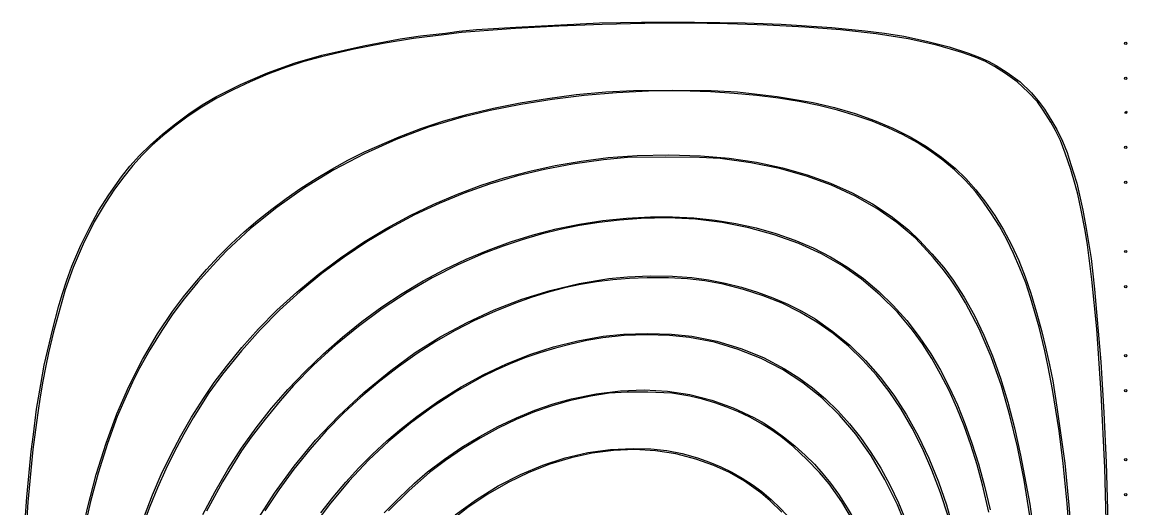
# Model space of a CAD drawing. Extents: x 5 to 548, y -19 to 520.
# Drawn here: x 7.1 to 276.8, y 400.8 to 519.5 of the extents above; entities that cross this region are included whole.
import ezdxf

# ---------------------------------------------------------------- set-up
doc = ezdxf.new("R2010")
doc.units = 0

msp = doc.modelspace()

# ---------------------------------------------------------------- linework, layer by layer
at = {"layer": 'Image'}
for p, q in [((118.024429, 517.662206), (127.637797, 518.282102)), ((138.117642, 518.518417), (127.516854, 517.917621)), ((127.637797, 518.282102), (148.078829, 519.328274)), ((148.67366, 518.937057), (138.117642, 518.518417)), ((148.078829, 519.328274), (158.322639, 519.502018)), ((159.109856, 519.173804), (148.67366, 518.937057)), ((158.322639, 519.502018), (171.207181, 519.498669)), ((169.35118, 519.228924), (159.109856, 519.173804)), ((179.322583, 519.102679), (169.35118, 519.228924)), ((171.207181, 519.498669), (183.602034, 519.33848)), ((188.949014, 518.795334), (179.322583, 519.102679)), ((183.602034, 519.33848), (192.376775, 519.041701)), ((198.155422, 518.307154), (188.949014, 518.795334)), ((192.376775, 519.041701), (204.772661, 518.203534)), ((206.866759, 517.638402), (198.155422, 518.307154)), ((204.772661, 518.203534), (212.938751, 517.354317)), ((90.433077, 513.736726), (99.364889, 515.416908)), ((102.646258, 515.471394), (95.212122, 514.2688)), ((99.364889, 515.416908), (104.332882, 516.124381)), ((110.039056, 516.405722), (102.646258, 515.471394)), ((104.332882, 516.124381), (110.404874, 516.845741)), ((114.317051, 516.949192), (110.039056, 516.405722)), ((110.404874, 516.845741), (113.780128, 517.27496)), ((113.780128, 517.27496), (118.024429, 517.662206)), ((127.516854, 517.917621), (114.317051, 516.949192)), ((215.592515, 516.675566), (206.866759, 517.638402)), ((212.938751, 517.354317), (217.630746, 516.804555)), ((223.43226, 515.435476), (215.592515, 516.675566)), ((217.630746, 516.804555), (222.375871, 516.072631)), ((222.375871, 516.072631), (227.889524, 514.895378)), ((230.398209, 513.915855), (223.43226, 515.435476)), ((87.712474, 512.793603), (80.123138, 511.04147)), ((80.247378, 511.456503), (90.433077, 513.736726)), ((95.212122, 514.2688), (87.712474, 512.793603)), ((227.889524, 514.895378), (233.414281, 513.452576)), ((236.502579, 512.114426), (230.398209, 513.915855)), ((233.414281, 513.452576), (238.192719, 511.924007)), ((276.280664, 514.337655), (276.361749, 514.53258)), ((276.361749, 514.14273), (276.280664, 514.337655)), ((276.280664, 514.337655), (276.280664, 514.337655)), ((276.361749, 514.53258), (276.556677, 514.613654)), ((276.556677, 514.061655), (276.361749, 514.14273)), ((276.556677, 514.613654), (276.751592, 514.53258)), ((276.751592, 514.14273), (276.556677, 514.061655)), ((276.751592, 514.53258), (276.832664, 514.337655)), ((276.832664, 514.337655), (276.751592, 514.14273)), ((73.693145, 509.550008), (80.247378, 511.456503)), ((80.123138, 511.04147), (75.833857, 509.861332)), ((239.794057, 510.937146), (236.502579, 512.114426)), ((238.192719, 511.924007), (240.94783, 510.889169)), ((242.272091, 509.882009), (239.794057, 510.937146)), ((240.94783, 510.889169), (242.95531, 509.996893)), ((242.95531, 509.996893), (244.923943, 508.89098)), ((66.948673, 507.11845), (73.693145, 509.550008)), ((71.459727, 508.433661), (67.075424, 506.791778)), ((75.833857, 509.861332), (71.459727, 508.433661)), ((244.531573, 508.663514), (242.272091, 509.882009)), ((247.167393, 506.99616), (244.531573, 508.663514)), ((244.923943, 508.89098), (247.562513, 507.215231)), ((247.562513, 507.215231), (250.758335, 504.919989)), ((62.755624, 504.969005), (58.575, 502.998666)), ((60.385944, 504.308351), (66.948673, 507.11845)), ((67.075424, 506.791778), (62.755624, 504.969005)), ((249.998651, 504.89447), (247.167393, 506.99616)), ((252.739904, 502.451369), (249.998651, 504.89447)), ((250.758335, 504.919989), (253.509476, 502.252255)), ((276.280664, 505.781665), (276.361749, 505.97659)), ((276.361749, 505.58674), (276.280664, 505.781665)), ((276.280664, 505.781665), (276.280664, 505.781665)), ((276.361749, 505.97659), (276.556677, 506.057665)), ((276.556677, 505.505665), (276.361749, 505.58674)), ((276.556677, 506.057665), (276.751592, 505.97659)), ((276.751592, 505.58674), (276.556677, 505.505665)), ((276.751592, 505.97659), (276.832664, 505.781665)), ((276.832664, 505.781665), (276.751592, 505.58674)), ((54.376942, 501.266233), (60.385944, 504.308351)), ((58.575, 502.998666), (54.608231, 500.914081)), ((135.385357, 500.898425), (142.373421, 501.80644)), ((142.373421, 501.80644), (149.596826, 502.521978)), ((152.171036, 502.247697), (144.31084, 501.581782)), ((149.596826, 502.521978), (156.336591, 502.796522)), ((159.987754, 502.627965), (152.171036, 502.247697)), ((156.336591, 502.796522), (165.901291, 502.88741)), ((167.670003, 502.713249), (159.987754, 502.627965)), ((165.901291, 502.88741), (175.352249, 502.794894)), ((175.126797, 502.494213), (167.670003, 502.713249)), ((180.915801, 502.11925), (175.126797, 502.494213)), ((175.352249, 502.794894), (181.750789, 502.519227)), ((186.452643, 501.598899), (180.915801, 502.11925)), ((181.750789, 502.519227), (191.432634, 501.325876)), ((255.006172, 500.040064), (252.739904, 502.451369)), ((253.509476, 502.252255), (255.52102, 499.930504)), ((47.727196, 497.093922), (51.045972, 499.295297)), ((54.608231, 500.914081), (50.929989, 498.748574)), ((51.045972, 499.295297), (54.376942, 501.266233)), ((128.823966, 499.430353), (121.379266, 497.963511)), ((122.164518, 498.515658), (128.64495, 499.800606)), ((128.64495, 499.800606), (135.385357, 500.898425)), ((136.498154, 500.639555), (128.823966, 499.430353)), ((144.31084, 501.581782), (136.498154, 500.639555)), ((191.741535, 500.931577), (186.452643, 501.598899)), ((191.432634, 501.325876), (200.242767, 499.877172)), ((196.78669, 500.1157), (191.741535, 500.931577)), ((201.592322, 499.149685), (196.78669, 500.1157)), ((200.242767, 499.877172), (205.457782, 498.663566)), ((206.162642, 498.031947), (201.592322, 499.149685)), ((256.412476, 498.033762), (255.006172, 500.040064)), ((255.52102, 499.930504), (256.706581, 498.272688)), ((47.614952, 496.535465), (44.352717, 494.122753)), ((44.478186, 494.710737), (47.727196, 497.093922)), ((50.929989, 498.748574), (47.614952, 496.535465)), ((110.032849, 495.395069), (115.956379, 497.046255)), ((121.379266, 497.963511), (114.255041, 496.248366)), ((115.956379, 497.046255), (122.164518, 498.515658)), ((205.457782, 498.663566), (210.441447, 497.213724)), ((210.501864, 496.760904), (206.162642, 498.031947)), ((210.441447, 497.213724), (215.184385, 495.531989)), ((214.614199, 495.33497), (210.501864, 496.760904)), ((258.236202, 495.074777), (256.412476, 498.033762)), ((256.706581, 498.272688), (258.533281, 495.35284)), ((276.384057, 497.30675), (276.418671, 497.501675)), ((276.540379, 497.225675), (276.384057, 497.30675)), ((276.418671, 497.501675), (276.710956, 497.777675)), ((276.418671, 497.501675), (276.418671, 497.501675)), ((276.746807, 497.30675), (276.540379, 497.225675)), ((276.710956, 497.777675), (276.832664, 497.501675)), ((276.832664, 497.501675), (276.746807, 497.30675)), ((41.356516, 492.194373), (44.478186, 494.710737)), ((44.352717, 494.122753), (41.442583, 491.79242)), ((106.26128, 493.837071), (98.376074, 490.878925)), ((104.406247, 493.564776), (110.032849, 495.395069)), ((114.255041, 496.248366), (106.26128, 493.837071)), ((218.503861, 493.752563), (214.614199, 495.33497)), ((215.184385, 495.531989), (219.677216, 493.622705)), ((222.175063, 492.0121), (218.503861, 493.752563)), ((259.424469, 493.061109), (258.236202, 495.074777)), ((258.533281, 495.35284), (259.688169, 493.336336)), ((38.419758, 489.593457), (41.356516, 492.194373)), ((41.442583, 491.79242), (38.811917, 489.468454)), ((90.676827, 487.828647), (99.088889, 491.558048)), ((99.088889, 491.558048), (104.406247, 493.564776)), ((219.677216, 493.622705), (223.910564, 491.490215)), ((225.632017, 490.111995), (222.175063, 492.0121)), ((223.910564, 491.490215), (227.875051, 489.138864)), ((260.586929, 490.658783), (259.424469, 493.061109)), ((259.688169, 493.336336), (261.084968, 490.445599)), ((35.725484, 486.956619), (38.419758, 489.593457)), ((38.811917, 489.468454), (36.38809, 487.074842)), ((98.376074, 490.878925), (90.664466, 487.41088)), ((228.878935, 488.050665), (225.632017, 490.111995)), ((227.875051, 489.138864), (231.561298, 486.572994)), ((261.796341, 487.495233), (260.586929, 490.658783)), ((261.084968, 490.445599), (262.261775, 487.693404)), ((276.280664, 488.945685), (276.361749, 489.14061)), ((276.361749, 488.75076), (276.280664, 488.945685)), ((276.280664, 488.945685), (276.280664, 488.945685)), ((276.361749, 489.14061), (276.556677, 489.221685)), ((276.556677, 488.669685), (276.361749, 488.75076)), ((276.556677, 489.221685), (276.751592, 489.14061)), ((276.751592, 488.75076), (276.556677, 488.669685)), ((276.751592, 489.14061), (276.832664, 488.945685)), ((276.832664, 488.945685), (276.751592, 488.75076)), ((33.331269, 484.332488), (35.725484, 486.956619)), ((36.38809, 487.074842), (34.09847, 484.535574)), ((82.695088, 483.644254), (86.63225, 485.793388)), ((90.664466, 487.41088), (83.191496, 483.469883)), ((86.63225, 485.793388), (90.676827, 487.828647)), ((149.044829, 485.946261), (141.469848, 484.871638)), ((143.552848, 485.602931), (150.148826, 486.450257)), ((154.849516, 486.440777), (149.044829, 485.946261)), ((150.148826, 486.450257), (157.230574, 486.972421)), ((164.08681, 486.571833), (154.849516, 486.440777)), ((157.230574, 486.972421), (164.966834, 487.120571)), ((172.498658, 486.502131), (164.08681, 486.571833)), ((164.966834, 487.120571), (172.677081, 486.897986)), ((177.472794, 486.246126), (172.498658, 486.502131)), ((172.677081, 486.897986), (179.680792, 486.307946)), ((184.961679, 485.194205), (177.472794, 486.246126)), ((179.680792, 486.307946), (186.349309, 485.311076)), ((231.920031, 485.826527), (228.878935, 488.050665)), ((231.561298, 486.572994), (234.959927, 483.79695)), ((234.759516, 483.437997), (231.920031, 485.826527)), ((263.121449, 483.566819), (261.796341, 487.495233)), ((262.261775, 487.693404), (262.756689, 486.092525)), ((262.756689, 486.092525), (263.73363, 482.953952)), ((31.294684, 481.769694), (33.331269, 484.332488)), ((34.09847, 484.535574), (31.870427, 481.774635)), ((83.191496, 483.469883), (76.022205, 479.092883)), ((78.865175, 481.381116), (82.695088, 483.644254)), ((125.038319, 481.586168), (131.037094, 483.18241)), ((134.621389, 483.583331), (128.020673, 481.978341)), ((131.037094, 483.18241), (137.195437, 484.51749)), ((141.469848, 484.871638), (134.621389, 483.583331)), ((137.195437, 484.51749), (143.552848, 485.602931)), ((191.994847, 483.755572), (184.961679, 485.194205)), ((186.349309, 485.311076), (192.703866, 483.96508)), ((198.582687, 481.925985), (191.994847, 483.755572)), ((192.703866, 483.96508), (198.730575, 482.27549)), ((237.401605, 480.883491), (234.759516, 483.437997)), ((234.959927, 483.79695), (237.489197, 481.363509)), ((264.235327, 479.892616), (263.121449, 483.566819)), ((263.73363, 482.953952), (264.582604, 480.179007)), ((28.214886, 477.399325), (31.294684, 481.769694)), ((31.870427, 481.774635), (29.631329, 478.716015)), ((75.142344, 479.003845), (78.865175, 481.381116)), ((119.15961, 479.717239), (125.038319, 481.586168)), ((128.020673, 481.978341), (121.188917, 479.953668)), ((204.73559, 479.701206), (198.582687, 481.925985)), ((198.730575, 482.27549), (204.415545, 480.247839)), ((204.415545, 480.247839), (209.744887, 477.887662)), ((239.850509, 478.161425), (237.401605, 480.883491)), ((237.489197, 481.363509), (239.946658, 478.615965)), ((276.280664, 480.389695), (276.361749, 480.58462)), ((276.361749, 480.194771), (276.280664, 480.389695)), ((276.280664, 480.389695), (276.280664, 480.389695)), ((276.361749, 480.58462), (276.556677, 480.665695)), ((276.556677, 480.665695), (276.751592, 480.58462)), ((276.751592, 480.58462), (276.832664, 480.389695)), ((276.832664, 480.389695), (276.751592, 480.194771)), ((29.631329, 478.716015), (27.308545, 475.283701)), ((76.022205, 479.092883), (69.221637, 474.31683)), ((71.52643, 476.512315), (75.142344, 479.003845)), ((107.604393, 475.115227), (113.361468, 477.5641)), ((114.9695, 477.787115), (108.855437, 475.293935)), ((113.361468, 477.5641), (119.15961, 479.717239)), ((121.188917, 479.953668), (114.9695, 477.787115)), ((210.463946, 477.076993), (204.73559, 479.701206)), ((209.744887, 477.887662), (214.704711, 475.20049)), ((241.84594, 475.609826), (239.850509, 478.161425)), ((239.946658, 478.615965), (242.311187, 475.587078)), ((264.811044, 477.491699), (264.235327, 479.892616)), ((264.582604, 480.179007), (265.251892, 477.301988)), ((276.556677, 480.113695), (276.361749, 480.194771)), ((276.751592, 480.194771), (276.556677, 480.113695)), ((27.308545, 475.283701), (24.667865, 470.779094)), ((25.726474, 473.466665), (28.214886, 477.399325)), ((68.017267, 473.906398), (71.52643, 476.512315)), ((101.848884, 472.359096), (107.604393, 475.115227)), ((108.855437, 475.293935), (102.857574, 472.480264)), ((215.778145, 474.049106), (210.463946, 477.076993)), ((214.704711, 475.20049), (219.281127, 472.191858)), ((243.799869, 472.774347), (241.84594, 475.609826)), ((242.311187, 475.587078), (244.56166, 472.309609)), ((265.652444, 473.627705), (264.811044, 477.491699)), ((265.251892, 477.301988), (266.076862, 473.606168)), ((23.554556, 469.506132), (25.726474, 473.466665)), ((69.221637, 474.31683), (62.854832, 469.178673)), ((64.614689, 471.185964), (68.017267, 473.906398)), ((96.108961, 469.258086), (101.848884, 472.359096)), ((102.857574, 472.480264), (96.986753, 469.352234)), ((220.688578, 470.613304), (215.778145, 474.049106)), ((219.281127, 472.191858), (223.460245, 468.867299)), ((245.688549, 469.700494), (243.799869, 472.774347)), ((244.56166, 472.309609), (246.676954, 468.816315)), ((266.623014, 468.65971), (265.652444, 473.627705)), ((266.076862, 473.606168), (266.90678, 469.143029)), ((21.424242, 465.052144), (23.554556, 469.506132)), ((24.667865, 470.779094), (21.983941, 465.371223)), ((61.318528, 468.350887), (64.614689, 471.185964)), ((137.477278, 469.048305), (143.152267, 470.213378)), ((143.14908, 469.854234), (138.452458, 468.916383)), ((147.968515, 470.604444), (143.14908, 469.854234)), ((143.152267, 470.213378), (148.885056, 471.099166)), ((152.970054, 471.180209), (147.968515, 470.604444)), ((148.885056, 471.099166), (154.669368, 471.70286)), ((158.212988, 471.594726), (152.970054, 471.180209)), ((154.669368, 471.70286), (160.498929, 472.021655)), ((164.820397, 471.75354), (158.212988, 471.594726)), ((160.498929, 472.021655), (165.835439, 472.039316)), ((171.454719, 471.416888), (164.820397, 471.75354)), ((165.835439, 472.039316), (171.106888, 471.773291)), ((171.106888, 471.773291), (176.293161, 471.227421)), ((178.037255, 470.60327), (171.454719, 471.416888)), ((176.293161, 471.227421), (181.374143, 470.405545)), ((184.489307, 469.331183), (178.037255, 470.60327)), ((181.374143, 470.405545), (186.329721, 469.311502)), ((225.205633, 466.765348), (220.688578, 470.613304)), ((247.488228, 466.433774), (245.688549, 469.700494)), ((62.854832, 469.178673), (56.986831, 463.71536)), ((58.12862, 465.401037), (61.318528, 468.350887)), ((90.40239, 465.783557), (96.108961, 469.258086)), ((96.986753, 469.352234), (91.253817, 465.915981)), ((126.325799, 465.891527), (131.866363, 467.606752)), ((133.819357, 467.777695), (129.190487, 466.424973)), ((131.866363, 467.606752), (137.477278, 469.048305)), ((138.452458, 468.916383), (133.819357, 467.777695)), ((190.732178, 467.619128), (184.489307, 469.331183)), ((186.329721, 469.311502), (191.139779, 467.949132)), ((196.687167, 465.485604), (190.732178, 467.619128)), ((191.139779, 467.949132), (195.784204, 466.322276)), ((223.460245, 468.867299), (226.211559, 466.237943)), ((227.198534, 464.714665), (225.205633, 466.765348)), ((246.676954, 468.816315), (248.635945, 465.139959)), ((267.179988, 465.209714), (266.623014, 468.65971)), ((266.90678, 469.143029), (267.572312, 465.232955)), ((19.222925, 459.934098), (21.424242, 465.052144)), ((21.983941, 465.371223), (19.525049, 459.641098)), ((55.044799, 462.336288), (58.12862, 465.401037)), ((84.797535, 461.989104), (90.40239, 465.783557)), ((91.253817, 465.915981), (85.669611, 462.177638)), ((124.506556, 464.84502), (119.708274, 463.024639)), ((120.861861, 463.905437), (126.325799, 465.891527)), ((129.190487, 466.424973), (124.506556, 464.84502)), ((195.784204, 466.322276), (200.242881, 464.434771)), ((202.275579, 462.949109), (196.687167, 465.485604)), ((200.242881, 464.434771), (204.494112, 462.26326)), ((226.211559, 466.237943), (229.235508, 462.998234)), ((229.62995, 461.961637), (227.198534, 464.714665)), ((249.175158, 463.019693), (247.488228, 466.433774)), ((248.635945, 465.139959), (250.41751, 461.313299)), ((268.267381, 456.707489), (267.179988, 465.209714)), ((267.572312, 465.232955), (268.10416, 461.858411)), ((52.066897, 459.156511), (55.044799, 462.336288)), ((56.986831, 463.71536), (53.538345, 460.089106)), ((79.362759, 457.928319), (84.797535, 461.989104)), ((85.669611, 462.177638), (80.244977, 458.143339)), ((110.188965, 459.131885), (115.480824, 461.651287)), ((119.708274, 463.024639), (113.45556, 460.296356)), ((115.480824, 461.651287), (120.861861, 463.905437)), ((207.418713, 460.028144), (202.275579, 462.949109)), ((204.494112, 462.26326), (208.58901, 459.759119)), ((229.235508, 462.998234), (232.107367, 459.624591)), ((232.037243, 459.048059), (229.62995, 461.961637)), ((250.725591, 459.503757), (249.175158, 463.019693)), ((268.10416, 461.858411), (268.92652, 454.344593)), ((276.280664, 463.553715), (276.361749, 463.748641)), ((276.361749, 463.358791), (276.280664, 463.553715)), ((276.280664, 463.553715), (276.280664, 463.553715)), ((276.361749, 463.748641), (276.556677, 463.829715)), ((276.556677, 463.277716), (276.361749, 463.358791)), ((276.556677, 463.829715), (276.751592, 463.748641)), ((276.751592, 463.358791), (276.556677, 463.277716)), ((276.751592, 463.748641), (276.832664, 463.553715)), ((276.832664, 463.553715), (276.751592, 463.358791)), ((19.525049, 459.641098), (17.55946, 454.169729)), ((17.958671, 456.515726), (19.222925, 459.934098)), ((49.19475, 455.861578), (52.066897, 459.156511)), ((53.538345, 460.089106), (49.961939, 456.0401)), ((104.992558, 456.350038), (110.188965, 459.131885)), ((113.45556, 460.296356), (107.217415, 457.11772)), ((212.041411, 456.759498), (207.418713, 460.028144)), ((208.58901, 459.759119), (212.511215, 456.937081)), ((233.957774, 456.515726), (232.037243, 459.048059)), ((232.107367, 459.624591), (234.402406, 456.593431)), ((250.41751, 461.313299), (252.000525, 457.369096)), ((252.115775, 455.931473), (250.725591, 459.503757)), ((16.848241, 453.06573), (17.958671, 456.515726)), ((49.961939, 456.0401), (46.621128, 451.993767)), ((74.166426, 453.654797), (79.362759, 457.928319)), ((80.244977, 458.143339), (74.99076, 453.81922)), ((99.89788, 453.308553), (104.992558, 456.350038)), ((107.217415, 457.11772), (101.051276, 453.528599)), ((143.096526, 455.740311), (150.286827, 456.966511)), ((147.300568, 456.149929), (143.389335, 455.490923)), ((151.285692, 456.636031), (147.300568, 456.149929)), ((150.286827, 456.966511), (154.896947, 457.386055)), ((155.393008, 456.958522), (151.285692, 456.636031)), ((154.896947, 457.386055), (160.384521, 457.573716)), ((159.670816, 457.126695), (155.393008, 456.958522)), ((164.925692, 457.138217), (159.670816, 457.126695)), ((160.384521, 457.573716), (165.894742, 457.519151)), ((169.501663, 456.903809), (164.925692, 457.138217)), ((165.894742, 457.519151), (170.572802, 457.212015)), ((173.802843, 456.389382), (169.501663, 456.903809)), ((170.572802, 457.212015), (174.640829, 456.648823)), ((178.233343, 455.560848), (173.802843, 456.389382)), ((174.640829, 456.648823), (178.695549, 455.860018)), ((216.568266, 452.925464), (212.041411, 456.759498)), ((212.511215, 456.937081), (216.244369, 453.811876)), ((235.70929, 453.884062), (233.957774, 456.515726)), ((234.402406, 456.593431), (237.093457, 452.413387)), ((252.000525, 457.369096), (253.352998, 453.393437)), ((253.321964, 452.348347), (252.115775, 455.931473)), ((269.492073, 444.647739), (268.267381, 456.707489)), ((17.55946, 454.169729), (14.733155, 443.95913)), ((46.42819, 452.451362), (49.19475, 455.861578)), ((69.276899, 449.222131), (74.166426, 453.654797)), ((74.99076, 453.81922), (69.893149, 449.196585)), ((94.911205, 450.010236), (99.89788, 453.308553)), ((101.051276, 453.528599), (95.014583, 449.568859)), ((129.098753, 451.902363), (136.028614, 454.050061)), ((135.595339, 453.617024), (131.615975, 452.383544)), ((139.503692, 454.64972), (135.595339, 453.617024)), ((136.028614, 454.050061), (143.096526, 455.740311)), ((143.389335, 455.490923), (139.503692, 454.64972)), ((183.245854, 454.308513), (178.233343, 455.560848)), ((178.695549, 455.860018), (182.700016, 454.858028)), ((182.700016, 454.858028), (186.617285, 453.655281)), ((188.042419, 452.755992), (183.245854, 454.308513)), ((186.617285, 453.655281), (190.410411, 452.264208)), ((216.244369, 453.811876), (219.772114, 450.398237)), ((237.433661, 451.00705), (235.70929, 453.884062)), ((253.352998, 453.393437), (254.796046, 448.653753)), ((268.92652, 454.344593), (270.458886, 436.643748)), ((276.280664, 454.997726), (276.361749, 455.192651)), ((276.361749, 454.802801), (276.280664, 454.997726)), ((276.280664, 454.997726), (276.280664, 454.997726)), ((276.361749, 455.192651), (276.556677, 455.273725)), ((276.556677, 454.721726), (276.361749, 454.802801)), ((276.556677, 455.273725), (276.751592, 455.192651)), ((276.751592, 454.802801), (276.556677, 454.721726)), ((276.751592, 455.192651), (276.832664, 454.997726)), ((276.832664, 454.997726), (276.751592, 454.802801)), ((15.941733, 450.037303), (16.848241, 453.06573)), ((43.767053, 448.925734), (46.42819, 452.451362)), ((46.621128, 451.993767), (43.879424, 448.375533)), ((122.322602, 449.303819), (129.098753, 451.902363)), ((127.517301, 450.939985), (122.456239, 448.928344)), ((131.615975, 452.383544), (127.517301, 450.939985)), ((192.624343, 450.901939), (188.042419, 452.755992)), ((190.410411, 452.264208), (194.04245, 450.697235)), ((196.992929, 448.745006), (192.624343, 450.901939)), ((194.04245, 450.697235), (197.476455, 448.966792)), ((220.778823, 448.728668), (216.568266, 452.925464)), ((237.093457, 452.413387), (239.586812, 447.947618)), ((240.726767, 444.673322), (237.433661, 451.00705)), ((255.407961, 445.068728), (253.321964, 452.348347)), ((14.543776, 444.707219), (15.941733, 450.037303)), ((40.0866, 443.43572), (43.767053, 448.925734)), ((43.879424, 448.375533), (41.165294, 444.30544)), ((64.762541, 444.683916), (69.276899, 449.222131)), ((69.893149, 449.196585), (65.186122, 444.452156)), ((95.014583, 449.568859), (89.164775, 445.278369)), ((90.03881, 446.457894), (94.911205, 450.010236)), ((115.715822, 446.261031), (122.322602, 449.303819)), ((122.456239, 448.928344), (117.555061, 446.710592)), ((201.149479, 446.28385), (196.992929, 448.745006)), ((197.476455, 448.966792), (200.675482, 447.085307)), ((219.772114, 450.398237), (223.078091, 446.710896)), ((224.452625, 444.371739), (220.778823, 448.728668)), ((239.586812, 447.947618), (241.891286, 443.173285)), ((254.796046, 448.653753), (256.086338, 443.987406)), ((89.164775, 445.278369), (83.559289, 440.696995)), ((85.28697, 442.654334), (90.03881, 446.457894)), ((109.294074, 442.780599), (115.715822, 446.261031)), ((117.555061, 446.710592), (112.783177, 444.268157)), ((200.675482, 447.085307), (205.056904, 444.044281)), ((205.095298, 443.517123), (201.149479, 446.28385)), ((223.078091, 446.710896), (226.145942, 442.764582)), ((12.472569, 435.812794), (14.543776, 444.707219)), ((14.733155, 443.95913), (13.471837, 438.813497)), ((36.484182, 437.236921), (40.0866, 443.43572)), ((41.165294, 444.30544), (38.273715, 439.576819)), ((65.186122, 444.452156), (60.637262, 439.338392)), ((60.691715, 440.093744), (64.762541, 444.683916)), ((80.66196, 438.602363), (85.28697, 442.654334)), ((103.073019, 438.869126), (109.294074, 442.780599)), ((112.783177, 444.268157), (108.109998, 441.582466)), ((142.777606, 441.747045), (148.916972, 442.885814)), ((148.834579, 442.464617), (144.97624, 441.805643)), ((154.060618, 443.019723), (148.834579, 442.464617)), ((148.916972, 442.885814), (153.93419, 443.386467)), ((153.93419, 443.386467), (159.794336, 443.554232)), ((159.637868, 443.226699), (154.060618, 443.019723)), ((165.110029, 443.082936), (159.637868, 443.226699)), ((159.794336, 443.554232), (165.629758, 443.388925)), ((170.020803, 442.585822), (165.110029, 443.082936)), ((165.629758, 443.388925), (170.572802, 442.890365)), ((176.117807, 441.388598), (170.020803, 442.585822)), ((170.572802, 442.890365), (176.666826, 441.647627)), ((205.056904, 444.044281), (209.17391, 440.66428)), ((208.831688, 440.443481), (205.095298, 443.517123)), ((226.881292, 440.9985), (224.452625, 444.371739)), ((226.145942, 442.764582), (228.959309, 438.57403)), ((243.68869, 437.827234), (240.726767, 444.673322)), ((241.891286, 443.173285), (244.015692, 438.067548)), ((256.800455, 439.309213), (255.407961, 445.068728)), ((256.086338, 443.987406), (256.980541, 440.231753)), ((270.577156, 428.976768), (269.492073, 444.647739)), ((56.928127, 435.477881), (60.691715, 440.093744)), ((83.559289, 440.696995), (78.255566, 435.864604)), ((108.109998, 441.582466), (103.504931, 438.634948)), ((131.008867, 438.401783), (136.816166, 440.255778)), ((137.289908, 439.993003), (133.510076, 438.854911)), ((136.816166, 440.255778), (142.777606, 441.747045)), ((141.119989, 440.979176), (137.289908, 439.993003)), ((144.97624, 441.805643), (141.119989, 440.979176)), ((181.943853, 439.677975), (176.117807, 441.388598)), ((176.666826, 441.647627), (182.520428, 439.893572)), ((182.520428, 439.893572), (188.06219, 437.653235)), ((212.359953, 437.061576), (208.831688, 440.443481)), ((209.17391, 440.66428), (213.028348, 436.943043)), ((229.181027, 437.417515), (226.881292, 440.9985)), ((256.980541, 440.231753), (257.949378, 435.883728)), ((13.471837, 438.813497), (12.832398, 435.677751)), ((33.12766, 430.638036), (36.484182, 437.236921)), ((38.273715, 439.576819), (35.724949, 435.072611)), ((60.637262, 439.338392), (56.014155, 433.607754)), ((76.170056, 434.304787), (80.66196, 438.602363)), ((97.068317, 434.533212), (103.073019, 438.869126)), ((103.504931, 438.634948), (98.937388, 435.407028)), ((125.331921, 436.174831), (131.008867, 438.401783)), ((129.804574, 437.572686), (126.197485, 436.154113)), ((133.510076, 438.854911), (129.804574, 437.572686)), ((187.488287, 437.460149), (181.943853, 439.677975)), ((192.740458, 434.741313), (187.488287, 437.460149)), ((188.06219, 437.653235), (193.220689, 434.95165)), ((215.681397, 433.370063), (212.359953, 437.061576)), ((228.959309, 438.57403), (231.29813, 434.600116)), ((231.352185, 433.628048), (229.181027, 437.417515)), ((246.171032, 430.781478), (243.68869, 437.827234)), ((244.015692, 438.067548), (245.968846, 432.607568)), ((257.640882, 435.439631), (256.800455, 439.309213)), ((276.280664, 438.161746), (276.361749, 438.356671)), ((276.361749, 437.966822), (276.280664, 438.161746)), ((276.280664, 438.161746), (276.280664, 438.161746)), ((276.361749, 438.356671), (276.556677, 438.437745)), ((276.556677, 437.885749), (276.361749, 437.966822)), ((276.556677, 438.437745), (276.751592, 438.356671)), ((276.751592, 437.966822), (276.556677, 437.885749)), ((276.751592, 438.356671), (276.832664, 438.161746)), ((276.832664, 438.161746), (276.751592, 437.966822)), ((11.643597, 431.123756), (12.472569, 435.812794)), ((12.832398, 435.677751), (12.145489, 431.951755)), ((35.724949, 435.072611), (34.039259, 431.675755)), ((53.983422, 431.595598), (56.928127, 435.477881)), ((78.255566, 435.864604), (73.311044, 430.821065)), ((90.486638, 429.139054), (97.068317, 434.533212)), ((98.937388, 435.407028), (94.376779, 431.880135)), ((122.712888, 434.60698), (119.374865, 432.939073)), ((119.761541, 433.56469), (125.331921, 436.174831)), ((126.197485, 436.154113), (122.712888, 434.60698)), ((197.689714, 431.527663), (192.740458, 434.741313)), ((193.220689, 434.95165), (196.710018, 432.726553)), ((213.028348, 436.943043), (216.622066, 432.878308)), ((231.29813, 434.600116), (233.456974, 430.474867)), ((258.677449, 429.884139), (257.640882, 435.439631)), ((257.949378, 435.883728), (258.710103, 431.992844)), ((270.458886, 436.643748), (271.217743, 424.254027)), ((12.145489, 431.951755), (11.464083, 428.087759)), ((34.039259, 431.675755), (32.436378, 428.22576)), ((56.014155, 433.607754), (52.671975, 429.088426)), ((71.962876, 429.898966), (76.170056, 434.304787)), ((94.376779, 431.880135), (89.792512, 428.035697)), ((119.374865, 432.939073), (113.245394, 429.4696)), ((114.273938, 430.561132), (119.761541, 433.56469)), ((196.710018, 432.726553), (200.039897, 430.27297)), ((218.797322, 429.367597), (215.681397, 433.370063)), ((216.622066, 432.878308), (219.956913, 428.467816)), ((233.39512, 429.629364), (231.352185, 433.628048)), ((245.968846, 432.607568), (247.759562, 426.770506)), ((258.710103, 431.992844), (259.751472, 425.6004)), ((10.602627, 425.086819), (11.643597, 431.123756)), ((30.184893, 423.947765), (33.12766, 430.638036)), ((52.671975, 429.088426), (48.839966, 422.974928)), ((51.332588, 427.718893), (53.983422, 431.595598)), ((67.976765, 425.308173), (71.962876, 429.898966)), ((73.311044, 430.821065), (70.040444, 427.085649)), ((84.369092, 423.46702), (90.486638, 429.139054)), ((113.245394, 429.4696), (107.422633, 425.715873)), ((108.845327, 427.153926), (114.273938, 430.561132)), ((150.408346, 428.969006), (145.930734, 428.273686)), ((147.269348, 428.859313), (153.194068, 429.569641)), ((154.812144, 429.266498), (150.408346, 428.969006)), ((153.194068, 429.569641), (158.979401, 429.767033)), ((159.88185, 429.248852), (154.812144, 429.266498)), ((158.979401, 429.767033), (164.62276, 429.451756)), ((165.67827, 428.97069), (159.88185, 429.248852)), ((164.62276, 429.451756), (170.121559, 428.624075)), ((170.124035, 428.225477), (165.67827, 428.97069)), ((202.325402, 427.825393), (197.689714, 431.527663)), ((200.039897, 430.27297), (203.211052, 427.589649)), ((221.709032, 425.05283), (218.797322, 429.367597)), ((235.310186, 425.42073), (233.39512, 429.629364)), ((233.456974, 430.474867), (235.449784, 426.161542)), ((248.23522, 423.578089), (246.171032, 430.781478)), ((260.267913, 419.807769), (258.677449, 429.884139)), ((271.420972, 410.744673), (270.577156, 428.976768)), ((276.280664, 429.605759), (276.361749, 429.800683)), ((276.361749, 429.410833), (276.280664, 429.605759)), ((276.280664, 429.605759), (276.280664, 429.605759)), ((276.361749, 429.800683), (276.556677, 429.881758)), ((276.556677, 429.329759), (276.361749, 429.410833)), ((276.556677, 429.881758), (276.751592, 429.800683)), ((276.751592, 429.410833), (276.556677, 429.329759)), ((276.751592, 429.800683), (276.832664, 429.605759)), ((276.832664, 429.605759), (276.751592, 429.410833)), ((11.464083, 428.087759), (10.89456, 424.223765)), ((32.436378, 428.22576), (30.292989, 423.280839)), ((48.450614, 423.119766), (51.332588, 427.718893)), ((70.040444, 427.085649), (66.37311, 422.608482)), ((89.792512, 428.035697), (85.515918, 424.096643)), ((103.451919, 423.332842), (108.845327, 427.153926)), ((132.263536, 424.85525), (136.759888, 426.405026)), ((140.639588, 427.097848), (136.460658, 425.920616)), ((136.759888, 426.405026), (141.207828, 427.635785)), ((145.930734, 428.273686), (140.639588, 427.097848)), ((141.207828, 427.635785), (147.269348, 428.859313)), ((170.121559, 428.624075), (175.47321, 427.284255)), ((173.175913, 427.500499), (170.124035, 428.225477)), ((176.174568, 426.621866), (173.175913, 427.500499)), ((175.47321, 427.284255), (180.675127, 425.432561)), ((179.106913, 425.595344), (176.174568, 426.621866)), ((206.636871, 423.640696), (202.325402, 427.825393)), ((203.211052, 427.589649), (206.224211, 424.675342)), ((219.956913, 428.467816), (223.034737, 423.709305)), ((247.759562, 426.770506), (249.396654, 420.533521)), ((10.89456, 424.223765), (9.703649, 415.256236)), ((9.796927, 418.889941), (10.602627, 425.086819)), ((27.541624, 416.82604), (30.184893, 423.947765)), ((64.207567, 420.526286), (67.976765, 425.308173)), ((85.515918, 424.096643), (81.339245, 419.821607)), ((107.422633, 425.715873), (101.890751, 421.663912)), ((132.140269, 424.394849), (127.736864, 422.550518)), ((127.751184, 423.002935), (132.263536, 424.85525)), ((136.460658, 425.920616), (132.140269, 424.394849)), ((181.959857, 424.426702), (179.106913, 425.595344)), ((180.675127, 425.432561), (185.724722, 423.069259)), ((184.720311, 423.121709), (181.959857, 424.426702)), ((206.224211, 424.675342), (209.080102, 421.528799)), ((210.613468, 418.979769), (206.636871, 423.640696)), ((224.41783, 420.424418), (221.709032, 425.05283)), ((223.034737, 423.709305), (225.857386, 418.600515)), ((237.097737, 421.001411), (235.310186, 425.42073)), ((235.449784, 426.161542), (237.290502, 421.623399)), ((250.08128, 415.913548), (248.23522, 423.578089)), ((259.751472, 425.6004), (261.650957, 411.941787)), ((271.217743, 424.254027), (271.731292, 412.079778)), ((30.292989, 423.280839), (27.913508, 416.72005)), ((45.815121, 418.599369), (48.450614, 423.119766)), ((48.839966, 422.974928), (46.511559, 418.982622)), ((66.37311, 422.608482), (63.003589, 418.260608)), ((78.701057, 417.498331), (84.369092, 423.46702)), ((101.890751, 421.663912), (96.633914, 417.299736)), ((99.688037, 420.395827), (103.451919, 423.332842)), ((118.808136, 418.456597), (123.255247, 420.864558)), ((123.255247, 420.864558), (127.751184, 423.002935)), ((127.736864, 422.550518), (123.308883, 420.417596)), ((187.375187, 421.68613), (184.720311, 423.121709)), ((185.724722, 423.069259), (188.236337, 421.63335)), ((189.911394, 420.125736), (187.375187, 421.68613)), ((188.236337, 421.63335), (190.788311, 419.959666)), ((209.080102, 421.528799), (211.779453, 418.14877)), ((238.758127, 416.370672), (237.097737, 421.001411)), ((237.290502, 421.623399), (238.99307, 416.823694)), ((9.271899, 414.749944), (9.796927, 418.889941)), ((43.3479, 413.950992), (45.815121, 418.599369)), ((46.511559, 418.982622), (44.27228, 414.78825)), ((63.003589, 418.260608), (60.626427, 414.91307)), ((60.651122, 415.547186), (64.207567, 420.526286)), ((81.339245, 419.821607), (77.298246, 415.257162)), ((96.079192, 417.33578), (99.688037, 420.395827)), ((114.442265, 415.795529), (118.808136, 418.456597)), ((123.308883, 420.417596), (118.914764, 418.026054)), ((192.315844, 418.446293), (189.911394, 420.125736)), ((190.788311, 419.959666), (193.336773, 418.085712)), ((195.305837, 415.977714), (192.315844, 418.446293)), ((214.347707, 413.717685), (210.613468, 418.979769)), ((226.925021, 415.481015), (224.41783, 420.424418)), ((225.857386, 418.600515), (228.426709, 413.139184)), ((249.396654, 420.533521), (250.888935, 413.873775)), ((261.295368, 411.823418), (260.267913, 419.807769)), ((25.142954, 409.150999), (27.541624, 416.82604)), ((27.913508, 416.72005), (25.620512, 409.495125)), ((57.303273, 410.364753), (60.651122, 415.547186)), ((73.467913, 411.214209), (78.701057, 417.498331)), ((96.633914, 417.299736), (91.636289, 412.609366)), ((92.615203, 414.142058), (96.079192, 417.33578)), ((110.190047, 412.897833), (114.442265, 415.795529)), ((118.914764, 418.026054), (114.61295, 415.405862)), ((150.766578, 415.26931), (156.304958, 415.524032)), ((156.304958, 415.524032), (160.573324, 415.387749)), ((193.336773, 418.085712), (195.837856, 416.048997)), ((198.662139, 412.840867), (195.305837, 415.977714)), ((195.837856, 416.048997), (198.247691, 413.887025)), ((211.779453, 418.14877), (214.322991, 414.534006)), ((229.231906, 410.221274), (226.925021, 415.481015)), ((240.291711, 411.527778), (238.758127, 416.370672)), ((238.99307, 416.823694), (240.571429, 411.725686)), ((251.713314, 407.760053), (250.08128, 415.913548)), ((8.224137, 403.634025), (9.271899, 414.749944)), ((9.703649, 415.256236), (8.487448, 402.41441)), ((41.044095, 409.155264), (43.3479, 413.950992)), ((44.27228, 414.78825), (42.135332, 410.422581)), ((60.626427, 414.91307), (55.9632, 407.335734)), ((77.298246, 415.257162), (73.428676, 410.449879)), ((89.285889, 410.804017), (92.615203, 414.142058)), ((106.083895, 409.779985), (110.190047, 412.897833)), ((114.61295, 415.405862), (110.46188, 412.586993)), ((134.18335, 411.418231), (139.687314, 413.209535)), ((141.10159, 413.212922), (135.932168, 411.639319)), ((139.687314, 413.209535), (145.22121, 414.495519)), ((146.287034, 414.340375), (141.10159, 413.212922)), ((145.22121, 414.495519), (150.766578, 415.26931)), ((151.462979, 415.010553), (146.287034, 414.340375)), ((156.6039, 415.212329), (151.462979, 415.010553)), ((161.684275, 414.93458), (156.6039, 415.212329)), ((160.573324, 415.387749), (164.477388, 414.970578)), ((166.67858, 414.16618), (161.684275, 414.93458)), ((164.477388, 414.970578), (168.216498, 414.242659)), ((171.561293, 412.896003), (166.67858, 414.16618)), ((168.216498, 414.242659), (171.990004, 413.174128)), ((175.958001, 411.352705), (171.561293, 412.896003)), ((171.990004, 413.174128), (174.931014, 412.139813)), ((198.247691, 413.887025), (200.522408, 411.637304)), ((201.805184, 409.604106), (198.662139, 412.840867)), ((214.322991, 414.534006), (216.711445, 410.683256)), ((217.747307, 407.967237), (214.347707, 413.717685)), ((228.426709, 413.139184), (230.7966, 407.339342)), ((250.888935, 413.873775), (253.088798, 401.923724)), ((276.280664, 412.769779), (276.361749, 412.964703)), ((276.361749, 412.574853), (276.280664, 412.769779)), ((276.280664, 412.769779), (276.280664, 412.769779)), ((276.361749, 412.964703), (276.556677, 413.045778)), ((276.556677, 413.045778), (276.751592, 412.964703)), ((276.751592, 412.964703), (276.832664, 412.769779)), ((276.832664, 412.769779), (276.751592, 412.574853)), ((42.135332, 410.422581), (40.11392, 405.916388)), ((54.159861, 404.972867), (57.303273, 410.364753)), ((68.655037, 404.595875), (73.467913, 411.214209)), ((73.428676, 410.449879), (69.766288, 405.44633)), ((86.081069, 407.311014), (89.285889, 410.804017)), ((91.636289, 412.609366), (86.882044, 407.578822)), ((110.46188, 412.586993), (106.519994, 409.599418)), ((128.727778, 409.12848), (134.18335, 411.418231)), ((135.932168, 411.639319), (130.804293, 409.630692)), ((174.931014, 412.139813), (177.711818, 410.989218)), ((179.760598, 409.631085), (175.958001, 411.352705)), ((177.711818, 410.989218), (180.353058, 409.709846)), ((200.522408, 411.637304), (202.61814, 409.33734)), ((216.711445, 410.683256), (218.945541, 406.595272)), ((231.33979, 404.643849), (229.231906, 410.221274)), ((241.588098, 406.599475), (240.291711, 411.527778)), ((240.571429, 411.725686), (242.039522, 406.292633)), ((262.266305, 402.107825), (261.295368, 411.823418)), ((261.650957, 411.941787), (262.687399, 401.702699)), ((272.030449, 389.764635), (271.420972, 410.744673)), ((271.731292, 412.079778), (272.306979, 393.743985)), ((276.556677, 412.493779), (276.361749, 412.574853)), ((276.751592, 412.574853), (276.556677, 412.493779)), ((22.988942, 400.92294), (25.142954, 409.150999)), ((25.620512, 409.495125), (23.736574, 402.55779)), ((38.898851, 404.192814), (41.044095, 409.155264)), ((86.882044, 407.578822), (82.355345, 402.194122)), ((106.519994, 409.599418), (101.549083, 405.28323)), ((102.877215, 407.015293), (106.083895, 409.779985)), ((123.339058, 406.347157), (128.727778, 409.12848)), ((130.804293, 409.630692), (125.743487, 407.198165)), ((183.436746, 407.489573), (179.760598, 409.631085)), ((180.353058, 409.709846), (182.875376, 408.289197)), ((182.875376, 408.289197), (185.299412, 406.714773)), ((187.454105, 404.686599), (183.436746, 407.489573)), ((204.155407, 406.835785), (201.805184, 409.604106)), ((202.61814, 409.33734), (204.491018, 407.024639)), ((220.81758, 401.713976), (217.747307, 407.967237)), ((253.135423, 399.089806), (251.713314, 407.760053)), ((40.11392, 405.916388), (38.221245, 401.300442)), ((51.216729, 399.365408), (54.159861, 404.972867)), ((55.9632, 407.335734), (52.091818, 400.218587)), ((69.766288, 405.44633), (66.346837, 400.293087)), ((82.990563, 403.652405), (86.081069, 407.311014)), ((101.549083, 405.28323), (96.490028, 400.29699)), ((99.111538, 403.482771), (102.877215, 407.015293)), ((118.035651, 403.081136), (123.339058, 406.347157)), ((125.743487, 407.198165), (120.775273, 404.352864)), ((185.299412, 406.714773), (187.645807, 404.974076)), ((189.755736, 402.718172), (187.454105, 404.686599)), ((187.645807, 404.974076), (189.935203, 403.054607)), ((207.206769, 402.450885), (204.155407, 406.835785)), ((204.491018, 407.024639), (206.382174, 404.341447)), ((218.945541, 406.595272), (221.026008, 402.268802)), ((230.7966, 407.339342), (232.752581, 401.710653)), ((243.119664, 399.99457), (241.588098, 406.599475)), ((242.039522, 406.292633), (243.411291, 400.487793)), ((7.050899, 388.205808), (8.224137, 403.634025)), ((8.487448, 402.41441), (7.410547, 387.677778)), ((23.736574, 402.55779), (21.917075, 394.471337)), ((36.907313, 399.04427), (38.898851, 404.192814)), ((64.247808, 397.62455), (68.655037, 404.595875)), ((82.355345, 402.194122), (78.040359, 396.441288)), ((80.00419, 399.817547), (82.990563, 403.652405)), ((95.428048, 399.803195), (99.111538, 403.482771)), ((112.836016, 399.337291), (118.035651, 403.081136)), ((120.775273, 404.352864), (115.925175, 401.105914)), ((192.597262, 399.932547), (189.755736, 402.718172)), ((189.935203, 403.054607), (192.188241, 400.943868)), ((206.382174, 404.341447), (208.533319, 401.013017)), ((210.036002, 397.710356), (207.206769, 402.450885)), ((221.026008, 402.268802), (222.953572, 397.702599)), ((233.249975, 398.747396), (231.33979, 404.643849)), ((263.13246, 391.202716), (262.266305, 402.107825)), ((276.280664, 404.213789), (276.361749, 404.408713)), ((276.361749, 404.018863), (276.280664, 404.213789)), ((276.280664, 404.213789), (276.280664, 404.213789)), ((276.361749, 404.408713), (276.556677, 404.489789)), ((276.556677, 403.937789), (276.361749, 404.018863)), ((276.556677, 404.489789), (276.751592, 404.408713)), ((276.751592, 404.018863), (276.556677, 403.937789)), ((276.751592, 404.408713), (276.832664, 404.213789)), ((276.832664, 404.213789), (276.751592, 404.018863)), ((21.079647, 392.142163), (22.988942, 400.92294)), ((38.221245, 401.300442), (36.470513, 396.605516)), ((115.925175, 401.105914), (111.218715, 397.468441)), ((192.188241, 400.943868), (195.103116, 397.853695)), ((208.533319, 401.013017), (210.568783, 397.64062)), ((223.563838, 394.943457), (220.81758, 401.713976)), ((232.752581, 401.710653), (234.507668, 395.578016)), ((253.088798, 401.923724), (254.808596, 389.352378)), ((262.687399, 401.702699), (263.595205, 389.998783))]:
    msp.add_line(p, q, dxfattribs=at)

doc.saveas('drawing.dxf')
